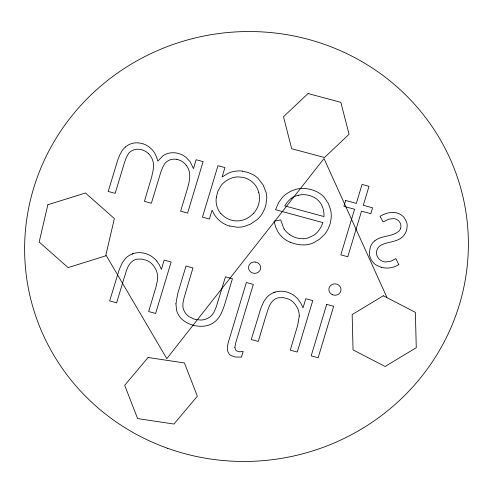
<?xml version="1.0" encoding="UTF-8"?>
<svg xmlns="http://www.w3.org/2000/svg" width="493" height="493" viewBox="0 0 493 493"><rect width="100%" height="100%" fill="white"/><g stroke="black" fill="none" stroke-linecap="round" stroke-linejoin="round"><path stroke-width="0.74" d="M216.31 197.12L217.906 191.229L221.147 185.485A21.667 20.953 -10.1 0 1 224.937 181.683L228.666 179.304L232.653 177.702A19.492 18.851 -10.1 0 1 237.799 176.907L242.045 177.24A23.886 23.091 -10.1 0 1 244.904 177.924A20.823 20.133 -10.1 0 1 253.729 183.304A21.217 20.515 -10.1 0 1 258.338 191.044L258.745 192.43M125.401 147.019L123.515 148.898A18.383 17.773 -10.1 0 0 122.209 150.575L119.725 155.042L117.778 159.917L108.195 191.457L115.165 193.355L124.674 161.957L126.461 157.236L128.42 153.711A11.234 10.864 -10.1 0 1 133.652 149.927L134.084 149.786A11.764 11.37 -10.1 0 1 138.206 149.237L140.653 149.533A16.811 16.257 -10.1 0 1 142.865 150.155A15.684 15.16 -10.1 0 1 148.559 153.705M374.668 240.923C381.637 235.112 392.225 237.151 398.942 231.075A7.629 7.377 -10.1 0 0 400.532 228.493M242.334 171.151L247.745 172.371L252.841 174.565A26.184 25.316 -10.1 0 1 258.227 178.534L263.237 185.115L266.195 192.831A27.016 26.123 -10.1 0 1 266.762 198.131L265.893 204.946A34.214 33.08 -10.1 0 1 264.55 209.087L261.974 214.067A27.559 26.64 -10.1 0 1 257.543 219.311L250.469 224.149L243.893 226.552A25.839 24.983 -10.1 0 1 237.145 227.224L229.442 225.954M176.907 159.418L174.929 159.153A11.672 11.284 -10.1 0 0 164.742 163.67L162.727 167.244L160.804 172.223L151.382 203.227L144.418 201.329L151.696 176.925L153.157 170.177L153.551 165.827A17.193 16.626 -10.1 0 0 153.428 163.75L153.231 162.462A17.674 17.089 -10.1 0 0 149.422 154.617L148.553 153.711M381.243 267.335L376.023 265A15.166 14.661 -10.1 0 1 373.133 262.449L371.728 260.563A17.693 17.107 -10.1 0 1 370.607 258.455L370.052 257.019A15.178 14.673 -10.1 0 1 369.337 252.57L370.428 246.827A14.636 14.149 -10.1 0 1 374.662 240.917M290.402 242.309C295.936 244.516 302.061 245.576 307.977 244.534A23.695 22.912 -10.1 0 0 313.332 242.926L319.421 239.271L324.351 234.619A29.038 28.076 -10.1 0 0 327.987 229.159L329.552 225.492A33.241 32.137 -10.1 0 0 330.6 221.764L331.154 218.122A29.05 28.083 -10.1 0 0 330.581 209.759L328.443 203.609L324.283 197.323A24.681 23.861 -10.1 0 0 321.023 194.328C315.002 189.904 307.262 187.919 299.843 188.597A25.531 24.687 -10.1 0 0 295.276 189.503L290.882 191.21L286.655 193.724A26.474 25.593 -10.1 0 0 282.199 197.644L278.644 202.537L275.55 209.71L322.909 222.62L321.159 226.848L318.188 231.297A21.347 20.638 -10.1 0 1 313.474 235.407L307.848 238.002A18.463 17.847 -10.1 0 1 302.961 238.766L297.895 238.242A22.851 22.093 -10.1 0 1 289.483 234.458M220.895 213.475L221.375 214.005A23.744 22.961 -10.1 0 0 222.916 215.521A21.445 20.737 -10.1 0 0 232.141 220.371A20.349 19.671 -10.1 0 0 241.847 220.322A22.167 21.427 -10.1 0 0 243.24 219.933A21.649 20.928 -10.1 0 0 250.826 215.835L251.96 214.856A26.184 25.316 -10.1 0 0 253.55 213.241M156.774 261.08L159.319 264.852L161.402 269.301L164.169 260.107L171.139 262.005L155.628 313.456L148.664 311.558L156.028 286.784L157.378 280.677L157.649 276.678A19.893 19.233 -10.1 0 0 155.8 269.32L153.736 265.943L151.665 263.626A16.984 16.417 -10.1 0 0 146.594 260.347L141.75 259.053L136.992 259.158A11.518 11.136 -10.1 0 0 134.848 259.799A10.76 10.402 -10.1 0 0 132.426 261.167C127.219 265.252 126.134 272.259 124.063 278.144L116.625 302.831L109.656 300.933L119.257 269.56L122.233 262.88L125.419 258.492A18.746 18.124 -10.1 0 1 141.281 252.712L144.178 253.205A23.362 22.592 -10.1 0 1 156.811 261.05M106.124 255.343L166.8 358.645L324.012 158.549L386.802 297.131M398.726 264.494L395.873 258.622L390.992 261.161L385.717 261.98A10.55 10.199 -10.1 0 1 383.591 261.623A11.056 10.692 -10.1 0 1 382.648 261.321L381.767 260.945A9.244 8.936 -10.1 0 1 378.846 258.739L378.002 257.611A11.24 10.864 -10.1 0 1 377.311 256.354L376.831 255.078A8.701 8.412 -10.1 0 1 376.578 251.615L376.757 250.734A9.084 8.782 -10.1 0 1 380.245 245.582C386.9 241.73 395.404 242.457 401.622 237.657A14.556 14.075 -10.1 0 0 405.696 232.486L406.331 230.897A18.056 17.458 -10.1 0 0 406.879 228.888L407.175 225.387A13.539 13.089 -10.1 0 0 406.349 221.406L404.278 217.77A13.557 13.108 -10.1 0 0 401.247 214.973C394.807 210.529 386.284 212.501 380.072 216.353L383.116 221.93L388.854 219.151L393.827 218.596A8.868 8.578 -10.1 0 1 395.879 219.095L396.243 219.237A7.678 7.42 -10.1 0 1 399.231 221.517L399.681 222.158A9.435 9.12 -10.1 0 1 400.254 223.193L400.655 224.247A7.155 6.914 -10.1 0 1 400.809 227.452A7.796 7.537 -10.1 0 1 400.526 228.493M132.253 253.944A19.702 19.048 -10.1 0 1 133.585 253.476M255.633 262.097A7.161 6.927 -10.1 0 1 256.822 262.424L257.099 262.535A5.91 5.719 -10.1 0 1 259.552 264.458A6.643 6.421 -10.1 0 1 260.144 265.468L260.255 265.727A5.485 5.3 -10.1 0 1 260.544 268.697A6.329 6.119 -10.1 0 1 260.31 269.529L260.212 269.788A5.423 5.244 -10.1 0 1 258.326 272.136L258.085 272.296A6.773 6.545 -10.1 0 1 257.291 272.734A5.959 5.756 -10.1 0 1 253.568 273.214A7.161 6.927 -10.1 0 1 252.385 272.882L252.102 272.771A5.91 5.713 -10.1 0 1 249.489 270.608A6.773 6.545 -10.1 0 1 249.064 269.837L248.947 269.579A5.46 5.281 -10.1 0 1 248.712 266.368A6.329 6.119 -10.1 0 1 248.983 265.548A5.485 5.3 -10.1 0 1 250.875 263.17L251.122 263.009A6.643 6.421 -10.1 0 1 251.911 262.572A5.959 5.756 -10.1 0 1 255.633 262.091M273.874 292.54A19.702 19.048 -10.1 0 1 275.211 292.072M332.738 294.789A6.008 5.811 -10.1 0 1 330.002 292.75A6.785 6.563 -10.1 0 1 329.41 291.733L329.188 291.215A5.392 5.213 -10.1 0 1 329.047 288.257A6.261 6.052 -10.1 0 1 329.318 287.437A5.454 5.275 -10.1 0 1 331.222 285.065L331.721 284.751A6.791 6.563 -10.1 0 1 332.264 284.473A6.008 5.811 -10.1 0 1 335.992 283.986A7.068 6.834 -10.1 0 1 336.879 284.221L337.163 284.319A5.965 5.768 -10.1 0 1 339.862 286.341A6.871 6.643 -10.1 0 1 340.33 287.099L340.577 287.616A5.454 5.275 -10.1 0 1 340.879 290.587A6.261 6.052 -10.1 0 1 340.645 291.418A5.429 5.244 -10.1 0 1 338.648 294.025L338.143 294.339A6.902 6.674 -10.1 0 1 337.329 294.74A5.965 5.768 -10.1 0 1 333.619 295.048A7.068 6.834 -10.1 0 1 332.738 294.783M176.907 159.412A15.462 14.95 -10.1 0 1 183.723 162.665L185.054 163.929A18.605 17.988 -10.1 0 1 186.292 165.358M186.299 165.352A17.68 17.095 -10.1 0 1 189.398 172.131C190.526 177.85 188.819 183.636 187.291 189.115L180.635 211.195L187.599 213.093L203.11 161.636L196.14 159.738L193.472 168.606L190.132 161.753L186.083 157.39A21.205 20.503 -10.1 0 0 177.856 153.286C173.135 152.158 167.91 152.676 163.731 155.233A13.373 12.929 -10.1 0 0 162.998 155.726L157.828 161.149L156.589 157.039L154.851 153.403A22.912 22.154 -10.1 0 0 152.103 149.662A23.196 22.425 -10.1 0 0 151.031 148.578A21.181 20.478 -10.1 0 0 141.392 143.352L138.687 142.902A17.089 16.522 -10.1 0 0 125.376 146.988M220.784 213.561A21.649 20.928 -10.1 0 1 216.372 197.132M258.788 192.418A23.775 22.986 -10.1 0 1 253.612 213.29M229.405 226.053A27.565 26.653 -10.1 0 1 214.363 214.591L212.082 210.221L209.42 219.04L202.457 217.142L217.968 165.685L224.931 167.583L222.09 177.018L227.809 173.481A25.18 24.342 -10.1 0 1 242.34 171.108M289.508 234.428A21.674 20.953 -10.1 0 1 284.122 229.005M284.165 228.974A16.029 15.499 -10.1 0 1 283.685 228.167L280.683 219.903L274.077 221.258L275.618 226.99L277.904 231.796A26.893 26 -10.1 0 0 284.627 239.136A27.201 26.302 -10.1 0 0 290.408 242.297M298.53 195.222A23.75 22.961 -10.1 0 1 299.719 194.988A21.704 20.983 -10.1 0 1 308.698 195.296A23.442 22.666 -10.1 0 1 311.163 196.054L314.583 197.656A19.289 18.648 -10.1 0 1 318.848 201.082C322.841 205.15 324.147 211.029 324.006 216.569L284.744 205.864L287.468 201.951L290.414 198.993A16.62 16.072 -10.1 0 1 291.295 198.322M291.264 198.278A19.56 18.913 -10.1 0 1 298.53 195.246M398.763 264.544A20.361 19.689 -10.1 0 1 381.28 267.218M234.847 347.269L235.654 349.95A4.061 3.926 -10.1 0 0 236.695 350.942L239.506 351.805L243.16 351.466L241.465 357.092L235.198 357.012L230.773 355.465A7.518 7.266 -10.1 0 1 228.838 353.586C226.441 350.122 227.384 345.605 228.475 341.852L246.358 282.501L253.322 284.399L235.771 342.66L234.847 347.269M299.288 316.05L297.649 325.38L290.285 350.153L297.254 352.051L312.759 300.601L305.796 298.696L303.022 307.897L300.946 303.448L298.401 299.676A23.362 22.592 -10.1 0 0 285.811 291.764L282.902 291.308A18.746 18.124 -10.1 0 0 267.04 297.088L263.86 301.476L260.883 308.156L251.282 339.529L258.246 341.427L265.684 316.74C267.761 310.855 268.845 303.848 274.053 299.762A10.76 10.402 -10.1 0 1 276.468 298.394A11.518 11.136 -10.1 0 1 278.613 297.754L283.376 297.649L288.214 298.943A16.984 16.417 -10.1 0 1 293.286 302.215L295.356 304.538L297.421 307.915A19.893 19.233 -10.1 0 1 299.276 315.274L299.288 316.05M175.927 303.811L176.574 310.288A20.361 19.689 -10.1 0 0 180.746 318.047C187.513 325.053 198.494 327.894 207.873 325.435A20.182 19.51 -10.1 0 0 215.798 320.931C220.728 316.352 222.965 309.746 224.956 303.503L232.431 278.705L225.461 276.807L216.217 307.003L213.968 312.279L211.885 315.163A14.463 13.983 -10.1 0 1 206.814 318.737L206.222 318.971A16.115 15.579 -10.1 0 1 200.472 320.043L195.678 319.476A23.27 22.493 -10.1 0 1 193.589 318.872L189.367 316.845A15.209 14.704 -10.1 0 1 186.12 313.961L185.048 312.5A14.741 14.254 -10.1 0 1 182.878 306.541L182.928 303.3L184.086 297.76L192.96 267.952L185.997 266.054L177.64 293.914L175.927 303.811M47.864 204.743L39.175 242.038L68.083 267.6L105.681 255.867L114.37 218.572L85.462 193.009L47.864 204.743M345.661 200.485L343.892 206.357L354.572 209.266L340.829 254.856L347.799 256.754L361.535 211.164L370.822 213.697L372.591 207.824L363.304 205.298L369.017 186.336L362.053 184.437L356.34 203.399L345.661 200.485M326.693 304.397L311.182 355.847L318.145 357.752L333.656 306.295L326.693 304.397M148.097 357.499L124.686 385.316L137.609 418.588L173.949 424.042L197.354 396.224L184.431 362.953L148.097 357.499M308.057 93.541L283.487 116.749L291.702 148.732L324.48 157.513L349.056 134.306L340.842 102.322L308.057 93.541M383.32 295.782L352.156 314.559L353.05 349.907L385.101 366.478L416.258 347.701L415.371 312.352L383.32 295.782M167.725 448.34A222.109 214.738 -10.1 0 0 465.528 209.642A222.109 214.738 -10.1 0 0 106.248 81.518A222.109 214.738 -10.1 0 0 167.725 448.34"/></g></svg>
